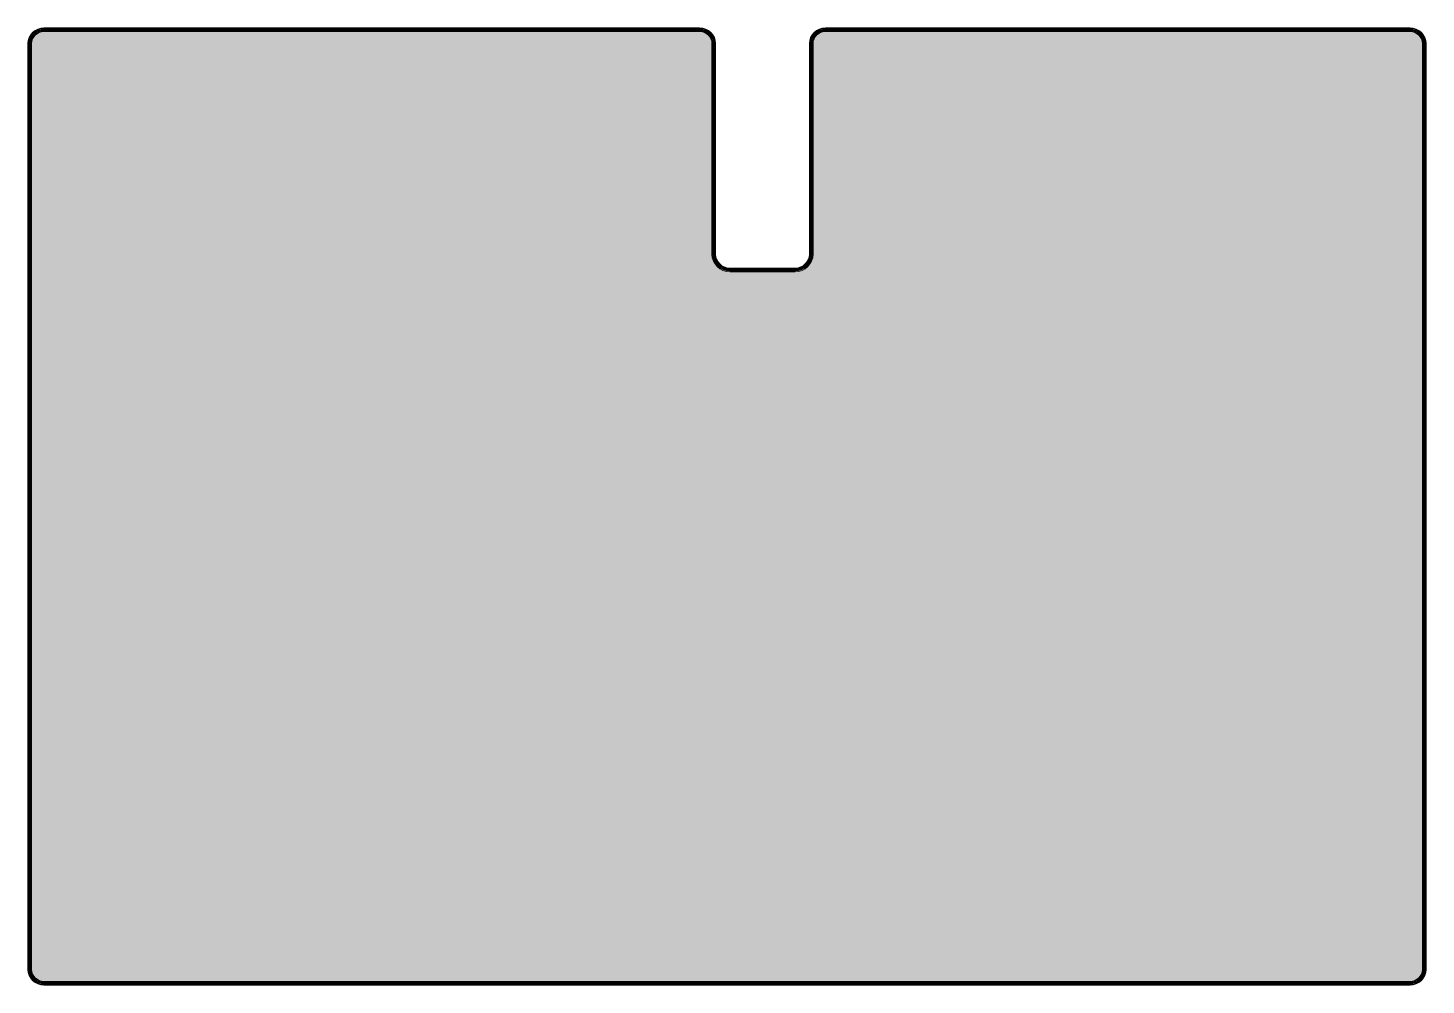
# Model space of a CAD drawing. Header units: millimetres. Extents: x 2.4 to 97.6, y -67.6 to -2.4.
import ezdxf

# ---------------------------------------------------------------- set-up
doc = ezdxf.new("R2010")
doc.units = ezdxf.units.MM
doc.header["$MEASUREMENT"] = 0
doc.layers.add('Calque 1', color=7, linetype='Continuous', lineweight=0)

# ---------------------------------------------------------------- blocks, each defined once
blk = doc.blocks.new('Block_0')
at = {"layer": 'Calque 1', "true_color": 0x3fab4c, "transparency": 33554687}
h = blk.add_hatch(color=95, dxfattribs=at)
h.dxf.hatch_style = 2
edge = h.paths.add_edge_path()
edge.add_spline(control_points=[(3.527, -67.564), (2.928, -67.564), (2.44, -67.085), (2.44, -66.496), (2.44, -66.496), (2.44, -3.504), (2.44, -3.504), (2.44, -2.915), (2.928, -2.436), (3.527, -2.436), (3.527, -2.436), (48.139, -2.436), (48.139, -2.436), (48.738, -2.436), (49.226, -2.915), (49.226, -3.504), (49.226, -3.504), (49.226, -17.834), (49.226, -17.834), (49.226, -18.352), (49.66, -18.773), (50.193, -18.773), (50.193, -18.773), (54.637, -18.773), (54.637, -18.773), (55.171, -18.773), (55.605, -18.352), (55.605, -17.834), (55.605, -17.834), (55.605, -3.504), (55.605, -3.504), (55.605, -2.915), (56.092, -2.436), (56.691, -2.436), (56.691, -2.436), (96.473, -2.436), (96.473, -2.436), (97.072, -2.436), (97.56, -2.915), (97.56, -3.504), (97.56, -3.504), (97.56, -66.496), (97.56, -66.496), (97.56, -67.085), (97.072, -67.564), (96.473, -67.564), (96.473, -67.564), (3.527, -67.564), (3.527, -67.564)], knot_values=[0, 0, 0, 0, 1, 1, 1, 2, 2, 2, 3, 3, 3, 4, 4, 4, 5, 5, 5, 6, 6, 6, 7, 7, 7, 8, 8, 8, 9, 9, 9, 10, 10, 10, 11, 11, 11, 12, 12, 12, 13, 13, 13, 14, 14, 14, 15, 15, 15, 16, 16, 16, 16], degree=3, periodic=0)
h = blk.add_hatch(color=95, dxfattribs=at)
h.dxf.hatch_style = 2
edge = h.paths.add_edge_path()
edge.add_spline(control_points=[(3.527, -67.514), (2.955, -67.514), (2.49, -67.057), (2.49, -66.496), (2.49, -66.496), (2.49, -3.504), (2.49, -3.504), (2.49, -2.942), (2.955, -2.486), (3.527, -2.486), (3.527, -2.486), (48.139, -2.486), (48.139, -2.486), (48.711, -2.486), (49.176, -2.942), (49.176, -3.504), (49.176, -3.504), (49.176, -17.834), (49.176, -17.834), (49.176, -18.379), (49.632, -18.823), (50.193, -18.823), (50.193, -18.823), (54.637, -18.823), (54.637, -18.823), (55.198, -18.823), (55.654, -18.379), (55.654, -17.834), (55.654, -17.834), (55.654, -3.504), (55.654, -3.504), (55.654, -2.942), (56.12, -2.486), (56.691, -2.486), (56.691, -2.486), (96.473, -2.486), (96.473, -2.486), (97.045, -2.486), (97.51, -2.942), (97.51, -3.504), (97.51, -3.504), (97.51, -66.496), (97.51, -66.496), (97.51, -67.057), (97.045, -67.514), (96.473, -67.514), (96.473, -67.514), (3.527, -67.514), (3.527, -67.514)], knot_values=[0, 0, 0, 0, 1, 1, 1, 2, 2, 2, 3, 3, 3, 4, 4, 4, 5, 5, 5, 6, 6, 6, 7, 7, 7, 8, 8, 8, 9, 9, 9, 10, 10, 10, 11, 11, 11, 12, 12, 12, 13, 13, 13, 14, 14, 14, 15, 15, 15, 16, 16, 16, 16], degree=3, periodic=0)
h = blk.add_hatch(color=95, dxfattribs=at)
h.dxf.hatch_style = 2
edge = h.paths.add_edge_path()
edge.add_spline(control_points=[(3.527, -67.464), (2.983, -67.464), (2.54, -67.03), (2.54, -66.496), (2.54, -66.496), (2.54, -3.504), (2.54, -3.504), (2.54, -2.97), (2.983, -2.536), (3.527, -2.536), (3.527, -2.536), (48.139, -2.536), (48.139, -2.536), (48.683, -2.536), (49.126, -2.97), (49.126, -3.504), (49.126, -3.504), (49.126, -17.834), (49.126, -17.834), (49.126, -18.406), (49.605, -18.873), (50.193, -18.873), (50.193, -18.873), (54.637, -18.873), (54.637, -18.873), (55.226, -18.873), (55.704, -18.406), (55.704, -17.834), (55.704, -17.834), (55.704, -3.504), (55.704, -3.504), (55.704, -2.97), (56.147, -2.536), (56.691, -2.536), (56.691, -2.536), (96.473, -2.536), (96.473, -2.536), (97.017, -2.536), (97.46, -2.97), (97.46, -3.504), (97.46, -3.504), (97.46, -66.496), (97.46, -66.496), (97.46, -67.03), (97.017, -67.464), (96.473, -67.464), (96.473, -67.464), (3.527, -67.464), (3.527, -67.464)], knot_values=[0, 0, 0, 0, 1, 1, 1, 2, 2, 2, 3, 3, 3, 4, 4, 4, 5, 5, 5, 6, 6, 6, 7, 7, 7, 8, 8, 8, 9, 9, 9, 10, 10, 10, 11, 11, 11, 12, 12, 12, 13, 13, 13, 14, 14, 14, 15, 15, 15, 16, 16, 16, 16], degree=3, periodic=0)
h = blk.add_hatch(color=95, dxfattribs=at)
h.dxf.hatch_style = 2
edge = h.paths.add_edge_path()
edge.add_spline(control_points=[(3.527, -67.414), (3.01, -67.414), (2.59, -67.003), (2.59, -66.496), (2.59, -66.496), (2.59, -3.504), (2.59, -3.504), (2.59, -2.997), (3.01, -2.586), (3.527, -2.586), (3.527, -2.586), (48.139, -2.586), (48.139, -2.586), (48.656, -2.586), (49.076, -2.997), (49.076, -3.504), (49.076, -3.504), (49.076, -17.834), (49.076, -17.834), (49.076, -18.434), (49.577, -18.923), (50.193, -18.923), (50.193, -18.923), (54.637, -18.923), (54.637, -18.923), (55.253, -18.923), (55.754, -18.434), (55.754, -17.834), (55.754, -17.834), (55.754, -3.504), (55.754, -3.504), (55.754, -2.997), (56.175, -2.586), (56.691, -2.586), (56.691, -2.586), (96.473, -2.586), (96.473, -2.586), (96.99, -2.586), (97.41, -2.997), (97.41, -3.504), (97.41, -3.504), (97.41, -66.496), (97.41, -66.496), (97.41, -67.003), (96.99, -67.414), (96.473, -67.414), (96.473, -67.414), (3.527, -67.414), (3.527, -67.414)], knot_values=[0, 0, 0, 0, 1, 1, 1, 2, 2, 2, 3, 3, 3, 4, 4, 4, 5, 5, 5, 6, 6, 6, 7, 7, 7, 8, 8, 8, 9, 9, 9, 10, 10, 10, 11, 11, 11, 12, 12, 12, 13, 13, 13, 14, 14, 14, 15, 15, 15, 16, 16, 16, 16], degree=3, periodic=0)
h = blk.add_hatch(color=95, dxfattribs=at)
h.dxf.hatch_style = 2
edge = h.paths.add_edge_path()
edge.add_spline(control_points=[(3.527, -67.364), (3.038, -67.364), (2.64, -66.975), (2.64, -66.496), (2.64, -66.496), (2.64, -3.504), (2.64, -3.504), (2.64, -3.025), (3.038, -2.636), (3.527, -2.636), (3.527, -2.636), (48.139, -2.636), (48.139, -2.636), (48.628, -2.636), (49.026, -3.025), (49.026, -3.504), (49.026, -3.504), (49.026, -17.834), (49.026, -17.834), (49.026, -18.462), (49.549, -18.973), (50.193, -18.973), (50.193, -18.973), (54.637, -18.973), (54.637, -18.973), (55.281, -18.973), (55.804, -18.462), (55.804, -17.834), (55.804, -17.834), (55.804, -3.504), (55.804, -3.504), (55.804, -3.025), (56.202, -2.636), (56.691, -2.636), (56.691, -2.636), (96.473, -2.636), (96.473, -2.636), (96.962, -2.636), (97.36, -3.025), (97.36, -3.504), (97.36, -3.504), (97.36, -66.496), (97.36, -66.496), (97.36, -66.975), (96.962, -67.364), (96.473, -67.364), (96.473, -67.364), (3.527, -67.364), (3.527, -67.364)], knot_values=[0, 0, 0, 0, 1, 1, 1, 2, 2, 2, 3, 3, 3, 4, 4, 4, 5, 5, 5, 6, 6, 6, 7, 7, 7, 8, 8, 8, 9, 9, 9, 10, 10, 10, 11, 11, 11, 12, 12, 12, 13, 13, 13, 14, 14, 14, 15, 15, 15, 16, 16, 16, 16], degree=3, periodic=0)
h = blk.add_hatch(color=95, dxfattribs=at)
h.dxf.hatch_style = 2
edge = h.paths.add_edge_path()
edge.add_spline(control_points=[(3.527, -67.314), (3.065, -67.314), (2.69, -66.947), (2.69, -66.496), (2.69, -66.496), (2.69, -3.504), (2.69, -3.504), (2.69, -3.053), (3.065, -2.686), (3.527, -2.686), (3.527, -2.686), (48.139, -2.686), (48.139, -2.686), (48.601, -2.686), (48.976, -3.053), (48.976, -3.504), (48.976, -3.504), (48.976, -17.834), (48.976, -17.834), (48.976, -18.489), (49.522, -19.023), (50.193, -19.023), (50.193, -19.023), (54.638, -19.023), (54.638, -19.023), (55.309, -19.023), (55.854, -18.489), (55.854, -17.834), (55.854, -17.834), (55.854, -3.504), (55.854, -3.504), (55.854, -3.053), (56.23, -2.686), (56.691, -2.686), (56.691, -2.686), (96.473, -2.686), (96.473, -2.686), (96.935, -2.686), (97.31, -3.053), (97.31, -3.504), (97.31, -3.504), (97.31, -66.496), (97.31, -66.496), (97.31, -66.947), (96.935, -67.314), (96.473, -67.314), (96.473, -67.314), (3.527, -67.314), (3.527, -67.314)], knot_values=[0, 0, 0, 0, 1, 1, 1, 2, 2, 2, 3, 3, 3, 4, 4, 4, 5, 5, 5, 6, 6, 6, 7, 7, 7, 8, 8, 8, 9, 9, 9, 10, 10, 10, 11, 11, 11, 12, 12, 12, 13, 13, 13, 14, 14, 14, 15, 15, 15, 16, 16, 16, 16], degree=3, periodic=0)
at = {"layer": 'Calque 1'}
for points in [[(3.527, -67.564), (2.928, -67.564), (2.44, -67.085), (2.44, -66.496), (2.44, -66.496), (2.44, -3.504), (2.44, -3.504), (2.44, -2.915), (2.928, -2.436), (3.527, -2.436), (3.527, -2.436), (48.139, -2.436), (48.139, -2.436), (48.738, -2.436), (49.226, -2.915), (49.226, -3.504), (49.226, -3.504), (49.226, -17.834), (49.226, -17.834), (49.226, -18.352), (49.66, -18.773), (50.193, -18.773), (50.193, -18.773), (54.637, -18.773), (54.637, -18.773), (55.171, -18.773), (55.605, -18.352), (55.605, -17.834), (55.605, -17.834), (55.605, -3.504), (55.605, -3.504), (55.605, -2.915), (56.092, -2.436), (56.691, -2.436), (56.691, -2.436), (96.473, -2.436), (96.473, -2.436), (97.072, -2.436), (97.56, -2.915), (97.56, -3.504), (97.56, -3.504), (97.56, -66.496), (97.56, -66.496), (97.56, -67.085), (97.072, -67.564), (96.473, -67.564), (96.473, -67.564), (3.527, -67.564), (3.527, -67.564)], [(3.527, -67.514), (2.955, -67.514), (2.49, -67.057), (2.49, -66.496), (2.49, -66.496), (2.49, -3.504), (2.49, -3.504), (2.49, -2.942), (2.955, -2.486), (3.527, -2.486), (3.527, -2.486), (48.139, -2.486), (48.139, -2.486), (48.711, -2.486), (49.176, -2.942), (49.176, -3.504), (49.176, -3.504), (49.176, -17.834), (49.176, -17.834), (49.176, -18.379), (49.632, -18.823), (50.193, -18.823), (50.193, -18.823), (54.637, -18.823), (54.637, -18.823), (55.198, -18.823), (55.654, -18.379), (55.654, -17.834), (55.654, -17.834), (55.654, -3.504), (55.654, -3.504), (55.654, -2.942), (56.12, -2.486), (56.691, -2.486), (56.691, -2.486), (96.473, -2.486), (96.473, -2.486), (97.045, -2.486), (97.51, -2.942), (97.51, -3.504), (97.51, -3.504), (97.51, -66.496), (97.51, -66.496), (97.51, -67.057), (97.045, -67.514), (96.473, -67.514), (96.473, -67.514), (3.527, -67.514), (3.527, -67.514)], [(3.527, -67.464), (2.983, -67.464), (2.54, -67.03), (2.54, -66.496), (2.54, -66.496), (2.54, -3.504), (2.54, -3.504), (2.54, -2.97), (2.983, -2.536), (3.527, -2.536), (3.527, -2.536), (48.139, -2.536), (48.139, -2.536), (48.683, -2.536), (49.126, -2.97), (49.126, -3.504), (49.126, -3.504), (49.126, -17.834), (49.126, -17.834), (49.126, -18.406), (49.605, -18.873), (50.193, -18.873), (50.193, -18.873), (54.637, -18.873), (54.637, -18.873), (55.226, -18.873), (55.704, -18.406), (55.704, -17.834), (55.704, -17.834), (55.704, -3.504), (55.704, -3.504), (55.704, -2.97), (56.147, -2.536), (56.691, -2.536), (56.691, -2.536), (96.473, -2.536), (96.473, -2.536), (97.017, -2.536), (97.46, -2.97), (97.46, -3.504), (97.46, -3.504), (97.46, -66.496), (97.46, -66.496), (97.46, -67.03), (97.017, -67.464), (96.473, -67.464), (96.473, -67.464), (3.527, -67.464), (3.527, -67.464)], [(3.527, -67.414), (3.01, -67.414), (2.59, -67.003), (2.59, -66.496), (2.59, -66.496), (2.59, -3.504), (2.59, -3.504), (2.59, -2.997), (3.01, -2.586), (3.527, -2.586), (3.527, -2.586), (48.139, -2.586), (48.139, -2.586), (48.656, -2.586), (49.076, -2.997), (49.076, -3.504), (49.076, -3.504), (49.076, -17.834), (49.076, -17.834), (49.076, -18.434), (49.577, -18.923), (50.193, -18.923), (50.193, -18.923), (54.637, -18.923), (54.637, -18.923), (55.253, -18.923), (55.754, -18.434), (55.754, -17.834), (55.754, -17.834), (55.754, -3.504), (55.754, -3.504), (55.754, -2.997), (56.175, -2.586), (56.691, -2.586), (56.691, -2.586), (96.473, -2.586), (96.473, -2.586), (96.99, -2.586), (97.41, -2.997), (97.41, -3.504), (97.41, -3.504), (97.41, -66.496), (97.41, -66.496), (97.41, -67.003), (96.99, -67.414), (96.473, -67.414), (96.473, -67.414), (3.527, -67.414), (3.527, -67.414)], [(3.527, -67.364), (3.038, -67.364), (2.64, -66.975), (2.64, -66.496), (2.64, -66.496), (2.64, -3.504), (2.64, -3.504), (2.64, -3.025), (3.038, -2.636), (3.527, -2.636), (3.527, -2.636), (48.139, -2.636), (48.139, -2.636), (48.628, -2.636), (49.026, -3.025), (49.026, -3.504), (49.026, -3.504), (49.026, -17.834), (49.026, -17.834), (49.026, -18.462), (49.549, -18.973), (50.193, -18.973), (50.193, -18.973), (54.637, -18.973), (54.637, -18.973), (55.281, -18.973), (55.804, -18.462), (55.804, -17.834), (55.804, -17.834), (55.804, -3.504), (55.804, -3.504), (55.804, -3.025), (56.202, -2.636), (56.691, -2.636), (56.691, -2.636), (96.473, -2.636), (96.473, -2.636), (96.962, -2.636), (97.36, -3.025), (97.36, -3.504), (97.36, -3.504), (97.36, -66.496), (97.36, -66.496), (97.36, -66.975), (96.962, -67.364), (96.473, -67.364), (96.473, -67.364), (3.527, -67.364), (3.527, -67.364)], [(3.527, -67.314), (3.065, -67.314), (2.69, -66.947), (2.69, -66.496), (2.69, -66.496), (2.69, -3.504), (2.69, -3.504), (2.69, -3.053), (3.065, -2.686), (3.527, -2.686), (3.527, -2.686), (48.139, -2.686), (48.139, -2.686), (48.601, -2.686), (48.976, -3.053), (48.976, -3.504), (48.976, -3.504), (48.976, -17.834), (48.976, -17.834), (48.976, -18.489), (49.522, -19.023), (50.193, -19.023), (50.193, -19.023), (54.638, -19.023), (54.638, -19.023), (55.309, -19.023), (55.854, -18.489), (55.854, -17.834), (55.854, -17.834), (55.854, -3.504), (55.854, -3.504), (55.854, -3.053), (56.23, -2.686), (56.691, -2.686), (56.691, -2.686), (96.473, -2.686), (96.473, -2.686), (96.935, -2.686), (97.31, -3.053), (97.31, -3.504), (97.31, -3.504), (97.31, -66.496), (97.31, -66.496), (97.31, -66.947), (96.935, -67.314), (96.473, -67.314), (96.473, -67.314), (3.527, -67.314), (3.527, -67.314)]]:
    blk.add_open_spline(points, degree=3, knots=[0, 0, 0, 0, 1, 1, 1, 2, 2, 2, 3, 3, 3, 4, 4, 4, 5, 5, 5, 6, 6, 6, 7, 7, 7, 8, 8, 8, 9, 9, 9, 10, 10, 10, 11, 11, 11, 12, 12, 12, 13, 13, 13, 14, 14, 14, 15, 15, 15, 16, 16, 16, 16], dxfattribs=at)

msp = doc.modelspace()

# ---------------------------------------------------------------- block references
at = {"layer": 'Calque 1'}
msp.add_blockref('Block_0', (0, 0), dxfattribs=at)

doc.saveas('drawing.dxf')
